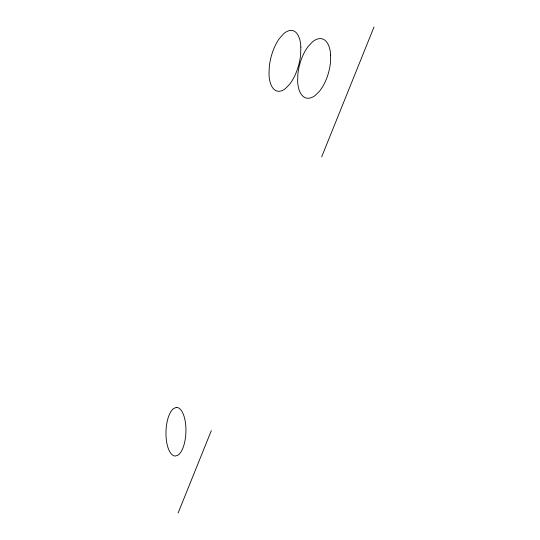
<?xml version="1.0" encoding="UTF-8"?>
<svg xmlns="http://www.w3.org/2000/svg" width="540" height="540" viewBox="0 0 540 540"><rect width="100%" height="100%" fill="white"/><g stroke="black" fill="none" stroke-linecap="round" stroke-linejoin="round"><path stroke-width="0.81" d="M178.119 513L211.309 430.657M321.671 156.863L374.011 27M330.635 55.094L330.433 62.694A30.638 15.005 -74.8 0 1 319.288 91.449L314.989 95.614A30.638 15.005 -74.8 0 1 297.641 81.284L297.871 74.115A30.638 15.005 -74.8 0 1 308.178 46.447L312.322 42.019A30.638 15.005 -74.8 0 1 330.635 55.094M300.848 47.007L300.605 54.749A31.232 14.371 -75.5 0 1 289.697 84.193L285.538 88.493A31.232 14.371 -75.5 0 1 269.001 74.169L269.271 66.872A31.232 14.371 -75.5 0 1 279.349 38.576L283.351 34.007A31.232 14.371 -75.5 0 1 300.848 47.007M176.236 407.457L173.664 408.49A24.307 9.956 -88.2 0 0 165.996 435.146A24.307 9.956 -88.2 0 0 175.169 456.037L177.795 455.281A24.307 9.956 -88.2 0 0 185.895 428.281A24.307 9.956 -88.2 0 0 176.236 407.457"/></g></svg>
